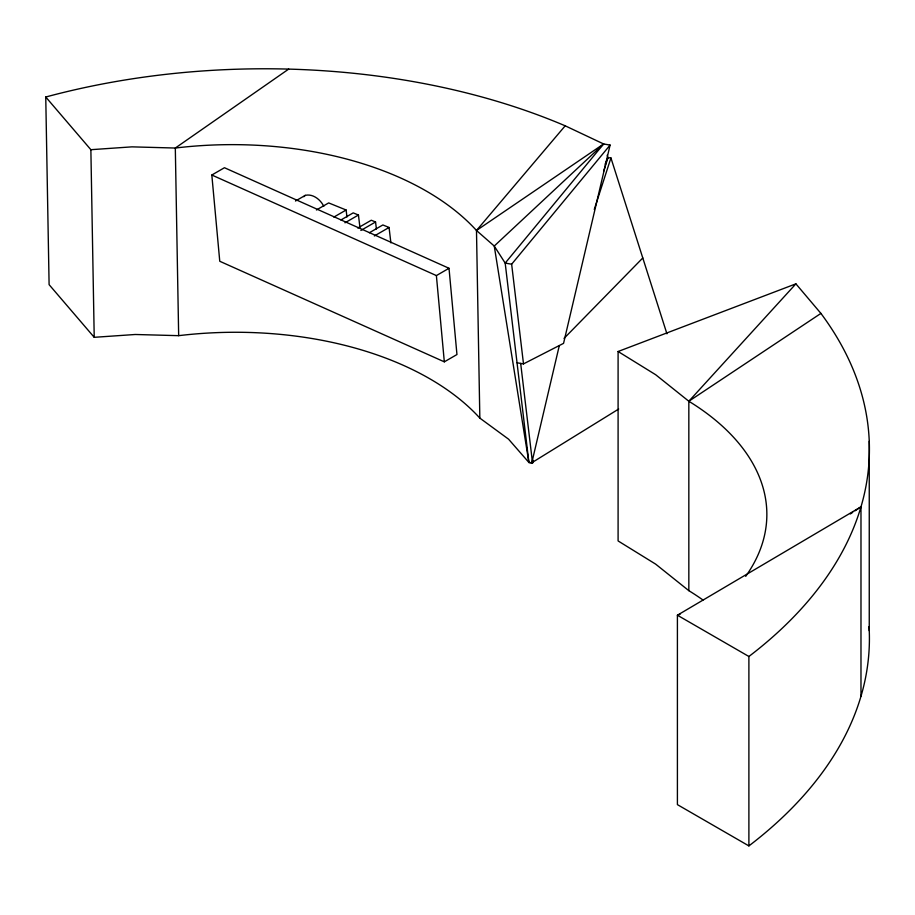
<?xml version="1.0" encoding="UTF-8"?>
<svg xmlns="http://www.w3.org/2000/svg" width="915" height="915" viewBox="0 0 915 915"><rect width="100%" height="100%" fill="white"/><g stroke="black" fill="none" stroke-linecap="round" stroke-linejoin="round"><path stroke-width="1.37" d="M517.044 362.786L523.494 363.896L563.56 343.354L610.088 145.073L603.625 143.964L565.196 125.812A519.686 305.45 -1 0 0 45.75 97.013L49.101 284.645L94.222 337.315L135.26 334.49L178.665 335.668A284.119 168.246 -1.2 0 1 479.837 418.109L508.568 439.177L528.893 462.475L531.821 462.727L559.191 346.099M45.75 97.013L90.871 149.694L131.909 146.858L175.314 148.036A284.119 168.246 -1.2 0 1 476.486 230.477L494.249 246.044L528.893 462.475L532.541 463.104L533.182 460.337M603.614 171.231L607.995 157.677L607.205 155.184M594.27 209.455L610.934 157.929L607.995 157.677L605.101 164.208M479.837 418.109L476.486 230.477L603.625 143.964L505.183 263.097L528.893 462.475M523.494 363.896L511.645 264.206L610.088 145.073M476.486 230.477L565.196 125.812M703.006 600.034A284.119 163.854 0.4 0 0 688.835 590.667L688.835 401.25L795.901 283.844L820.915 313.41A594.922 343.468 0 0 1 748.893 656.49L748.893 845.906L677.409 804.628L677.409 615.212L860.981 506.841L860.981 696.269M564.029 338.413L642.788 257.973M303.849 196.691L305.267 195.364C312.873 193.488 320.627 199.699 323.784 206.333M603.625 143.964L494.249 246.044L505.183 263.097L511.645 264.206M288.683 69.094L175.314 148.036L178.665 335.668M850.321 513.956L852.688 512.377M855.056 510.799L860.981 506.841M688.835 590.667L655.666 564.143L618.094 540.937L618.094 351.509L655.666 374.727L688.835 401.25L820.915 313.41M531.821 462.727L618.689 409.028M211.822 175.017L224.461 167.719L449.013 268.278L456.951 354.54L444.324 361.837L219.76 261.267L211.822 175.017L436.386 275.575L449.013 268.278M295.465 201.025L305.267 195.364M316.43 209.981L328.679 202.913L346.122 210.004L346.957 217.004M333.872 217.084L346.122 210.004M340.952 219.966L353.201 212.886L358.451 215.025L359.927 227.423M344.966 222.803L358.451 215.025M357.799 228.018L371.273 220.24L375.562 221.979L376.397 228.979M360.865 230.466L375.562 221.979M369.385 232.73L382.87 224.953L389.058 227.469L390.888 242.875M374.349 235.956L389.058 227.469M618.094 351.509L795.901 283.844M680.028 614.354L677.409 615.212L748.893 656.49M610.934 157.929L666.932 333.803M520.681 363.415L532.541 463.104M436.386 275.575L444.324 361.837M90.871 149.694L94.222 337.315M869.25 441.282L869.25 630.698M869.044 626.592A594.922 343.468 0 0 1 748.893 845.906M688.835 401.25A284.119 163.854 0.4 0 1 745.691 576.359"/></g></svg>
